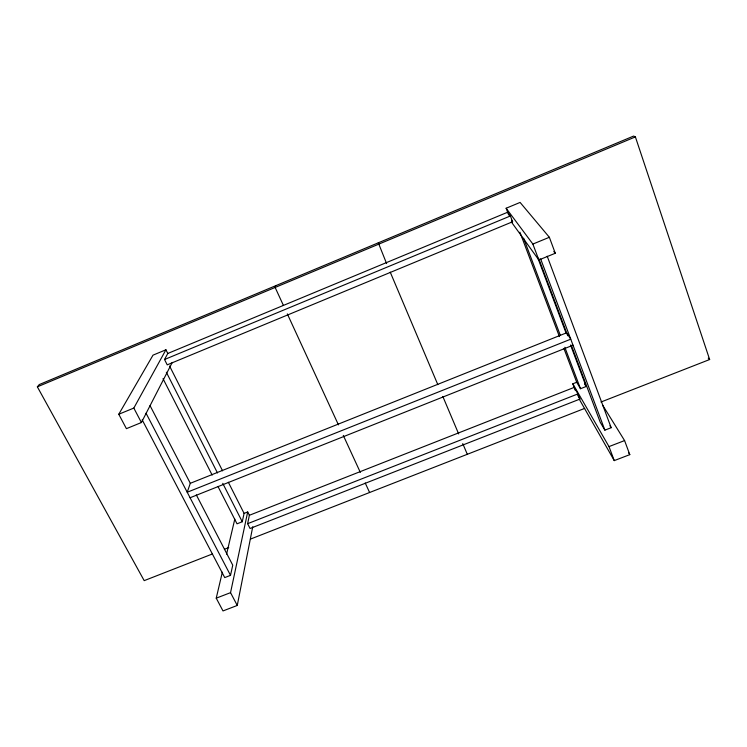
<?xml version="1.0" encoding="UTF-8"?>
<svg xmlns="http://www.w3.org/2000/svg" width="747" height="747" viewBox="0 0 747 747"><rect width="100%" height="100%" fill="white"/><g stroke="black" fill="none" stroke-linecap="round" stroke-linejoin="round"><path stroke-width="1.12" d="M222.335 572.193L216.238 598.17L222.998 610.934L237.257 605.453L252.747 526.738M249.377 515.281L574.191 387.394L577.926 393.912L579.896 399.094L250.058 528.474L247.63 523.684L249.377 515.281L247.696 511.966L244.092 513.385L242.252 521.761L237.014 523.815L217.984 486.484M237.257 605.453L230.543 592.651L247.696 511.966M142.173 419.814L224.735 577.59L230.515 575.358L232.747 565.171L196.321 494.916M226.584 554.115L234.801 519.1M275.624 285.737L275.139 287.455L283.412 305.43M190.308 483.3L187.217 492.245L570.755 339.175L566.628 332.798L190.308 483.3L150.026 405.602M167.786 353.471L507.661 212.232L510.406 215.958L512.61 221.756L167.225 364.853L164.527 359.512L167.786 353.471L165.927 349.783L153.004 355.152L118.773 414.249L126.411 428.666L141.407 422.531L172.286 362.398M118.773 414.249L133.825 408.067L165.927 349.783M212.465 553.947L144.19 580.643L37.35 386.834L39.246 384.574L633.605 136.066L635.389 136.897L709.65 359.531L600.971 402.026M37.35 386.834L635.389 136.897M508.735 215.089L506.139 208.236L520.099 202.428L549.362 237.285L555.273 253.261L538.858 259.975L511.331 221.915M164.527 359.512L510.406 215.958M506.139 208.236L532.872 244.064L549.362 237.285M190.083 497.745L573.024 345.207M575.349 390.457L572.828 383.799L576.703 382.277L580.494 388.72L586.143 386.498L570.549 345.011M247.63 523.684L577.926 393.912M224.38 549.288L228.722 547.588M250.394 539.119L584.668 408.404M571.296 345.235L600.233 422.251L604.883 430.151L611.158 427.714L547.215 256.212M216.238 598.17L230.543 592.651M572.828 383.799L608.992 446.594L624.585 440.581L629.786 454.643L614.258 460.61L579.205 399.094M708.249 358.13L709.65 359.531M553.807 251.45L555.273 253.261M511.499 220.225L512.61 221.756M602.614 405.135L624.585 440.581M628.591 452.673L629.786 454.643M584.481 383.753L586.143 386.498M609.963 425.753L611.158 427.714M577.748 395.331L579.896 399.094M133.825 408.067L141.407 422.531M146.038 413.203L230.515 575.358M163.005 378.636L212.167 475.073M166.338 372.23L217.48 472.954M222.746 483.337L242.252 521.761M169.569 366.03L222.578 470.843M228.349 482.254L244.092 513.385M287.315 313.88L338.438 424.856M343.303 435.426L360.343 472.421M365.218 482.992L369.597 492.497M386.61 263.57L378.309 242.812M390.233 272.141L437.826 384.649M442.812 396.433L458.677 433.942M462.757 443.587L467.295 454.297M523.628 238.265L560.306 335.291M564.835 347.29L580.494 388.72M519.912 232.196L559.419 336.598M563.948 348.56L576.703 382.277M540.623 258.854L604.883 430.151M538.718 258.499L567.739 335.758M532.872 244.064L538.858 259.975M608.992 446.594L614.258 460.61M537.719 257.678L566.039 333.003"/></g></svg>
